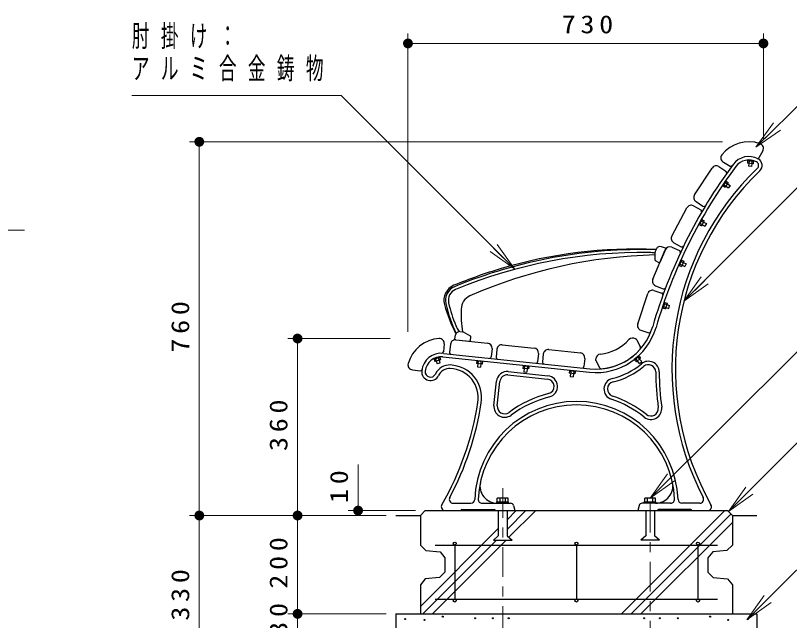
# Model space of a CAD drawing. Units: millimetres on the paper, scale 1:20. Extents: x -365 to 12, y -47 to 257.
# Drawn here: x -164.3 to -85.5, y 87.4 to 148.9 of the extents above; entities that cross this region are included whole.
import ezdxf

# ---------------------------------------------------------------- set-up
doc = ezdxf.new("R2010")
doc.units = ezdxf.units.MM
doc.linetypes.add('USER2', pattern=[6, 3, -1, 1, -1])
doc.layers.add('LY_1', color=7, linetype='Continuous', lineweight=25)
doc.styles.add('ＭＳ ゴシック', font='')
doc.styles.get('ＭＳ ゴシック').set_extended_font_data('MS Gothic')

# ---------------------------------------------------------------- blocks, each defined once
blk = doc.blocks.new('filled_dot')
at = {"color": 0, "linetype": 'Continuous', "lineweight": -2, "const_width": 1.25}
blk.add_lwpolyline([(-0.625, 0, 1), (0.625, 0, 1)], format="xyb", close=True, dxfattribs=at)

msp = doc.modelspace()

# ---------------------------------------------------------------- linework, layer by layer
at = {"layer": 'LY_1', "lineweight": 13}
for p, q in [((-124.322, 116.763), (-124.322, 147.086)), ((-88.151, 136.421), (-88.151, 147.086)), ((-124.322, 146.086), (-88.151, 146.086)), ((-88.92, 135.539), (-87.129, 137.997)), ((-88.92, 135.539), (-86.778, 137.64)), ((-86.428, 137.283), (-88.92, 135.539)), ((-92.305, 136.086), (-146.558, 136.086)), ((-145.558, 98.086), (-145.558, 136.086)), ((-113.484, 123.164), (-115.605, 125.285)), ((-115.251, 125.639), (-113.484, 123.164)), ((-113.484, 123.164), (-115.958, 124.932)), ((-96.242, 119.863), (-94.477, 122.339)), ((-96.242, 119.863), (-94.123, 121.986)), ((-93.769, 121.633), (-96.242, 119.863)), ((-126.141, 116.08), (-136.558, 116.08)), ((-135.558, 98.086), (-135.558, 116.08)), ((-129.401, 98.086), (-129.401, 103.263)), ((-99.683, 99.861), (-97.907, 102.33)), ((-99.683, 99.861), (-97.554, 101.975)), ((-97.202, 101.62), (-99.683, 99.861)), ((-91.709, 98.487), (-89.941, 100.962)), ((-91.709, 98.487), (-89.587, 100.608)), ((-89.234, 100.255), (-91.709, 98.487)), ((-123.558, 98.586), (-130.401, 98.586)), ((-114.233, 96.669), (-112.316, 98.586)), ((-114.233, 97.659), (-113.306, 98.586)), ((-114.045, 95.867), (-111.326, 98.586)), ((-102.593, 88.086), (-92.093, 98.586)), ((-126.558, 98.086), (-146.558, 98.086)), ((-145.558, 81.586), (-145.558, 98.086)), ((-126.558, 98.086), (-136.558, 98.086)), ((-135.558, 88.086), (-135.558, 98.086)), ((-101.603, 88.086), (-91.455, 98.234)), ((-100.613, 88.086), (-91.308, 97.391)), ((-123.058, 88.834), (-115.133, 96.759)), ((-122.816, 88.086), (-115.316, 95.586)), ((-121.826, 88.086), (-114.326, 95.586)), ((-89.841, 87.49), (-88.065, 89.96)), ((-89.841, 87.49), (-87.713, 89.605)), ((-87.361, 89.25), (-89.841, 87.49)), ((-126.558, 88.086), (-136.558, 88.086)), ((-135.558, 86.586), (-135.558, 88.086))]:
    msp.add_line(p, q, dxfattribs=at)
at = {"layer": 'LY_1'}
for p, q in [((-88.213, 135.181), (-88.603, 134.467)), ((-92.228, 134.006), (-91.518, 133.618)), ((-89.753, 134.155), (-89.78, 133.906)), ((-89.761, 134.231), (-89.769, 134.156)), ((-89.163, 134.091), (-89.769, 134.156)), ((-89.155, 134.165), (-89.761, 134.231)), ((-89.61, 134.139), (-89.636, 133.891)), ((-89.501, 134.203), (-89.489, 134.126)), ((-89.423, 134.119), (-89.435, 134.196)), ((-89.323, 134.108), (-89.35, 133.859)), ((-89.179, 134.092), (-89.206, 133.844)), ((-89.155, 134.165), (-89.163, 134.091)), ((-95.155, 130.697), (-93.377, 133.417)), ((-92.685, 133.562), (-91.973, 133.097)), ((-89.206, 133.844), (-89.78, 133.906)), ((-89.642, 133.891), (-89.674, 133.596)), ((-89.376, 133.564), (-89.674, 133.596)), ((-89.344, 133.859), (-89.376, 133.564)), ((-91.996, 132.132), (-92.329, 131.621)), ((-92.329, 131.621), (-92.266, 131.58)), ((-91.933, 132.091), (-92.266, 131.58)), ((-92.258, 131.594), (-92.048, 131.457)), ((-92.186, 131.84), (-92.112, 131.816)), ((-92.179, 131.715), (-91.969, 131.578)), ((-92.076, 131.872), (-92.15, 131.896)), ((-91.732, 131.94), (-92.048, 131.457)), ((-92.021, 131.956), (-91.811, 131.819)), ((-91.995, 132.132), (-91.933, 132.091)), ((-91.972, 131.573), (-91.708, 131.401)), ((-91.942, 132.077), (-91.732, 131.94)), ((-91.808, 131.824), (-91.544, 131.652)), ((-91.544, 131.652), (-91.708, 131.401)), ((-95.01, 130.005), (-94.299, 129.539)), ((-97.47, 126.496), (-95.943, 129.365)), ((-95.267, 129.571), (-94.516, 129.172)), ((-94.452, 128.208), (-94.739, 127.67)), ((-94.739, 127.67), (-94.672, 127.635)), ((-94.386, 128.173), (-94.672, 127.635)), ((-94.665, 127.649), (-94.444, 127.531)), ((-94.616, 127.901), (-94.54, 127.883)), ((-94.597, 127.776), (-94.376, 127.659)), ((-94.509, 127.942), (-94.584, 127.96)), ((-94.461, 128.031), (-94.24, 127.914)), ((-94.452, 128.208), (-94.386, 128.173)), ((-94.173, 128.041), (-94.444, 127.531)), ((-94.393, 128.159), (-94.173, 128.041)), ((-94.379, 127.654), (-94.101, 127.506)), ((-94.238, 127.919), (-93.959, 127.77)), ((-93.959, 127.77), (-94.1, 127.506)), ((-98.12, 125.264), (-98.537, 125.416)), ((-97.481, 125.365), (-96.698, 125.034)), ((-97.264, 125.82), (-96.514, 125.42)), ((-99.4, 122.105), (-98.136, 125.099)), ((-99.176, 124.034), (-99.16, 124.848)), ((-99.042, 125.197), (-99.128, 124.997)), ((-98.091, 125.197), (-98.679, 123.817)), ((-98.747, 123.792), (-99.148, 123.988)), ((-96.547, 124.081), (-96.784, 123.519)), ((-96.478, 124.051), (-96.715, 123.49)), ((-96.683, 123.76), (-96.606, 123.749)), ((-96.58, 123.81), (-96.657, 123.821)), ((-96.547, 124.081), (-96.478, 124.051)), ((-96.541, 123.903), (-96.31, 123.806)), ((-96.484, 124.036), (-96.254, 123.939)), ((-96.254, 123.939), (-96.479, 123.407)), ((-96.308, 123.811), (-96.018, 123.689)), ((-96.018, 123.689), (-96.134, 123.412)), ((-96.784, 123.519), (-96.715, 123.49)), ((-96.709, 123.505), (-96.479, 123.407)), ((-96.653, 123.638), (-96.423, 123.54)), ((-96.425, 123.535), (-96.134, 123.412)), ((-99.134, 121.45), (-98.351, 121.119)), ((-100.941, 117.567), (-99.924, 120.654)), ((-99.293, 120.972), (-98.486, 120.707)), ((-98.249, 119.777), (-98.435, 119.196)), ((-98.178, 119.754), (-98.364, 119.173)), ((-98.249, 119.777), (-98.178, 119.754)), ((-98.183, 119.739), (-97.945, 119.662)), ((-98.435, 119.196), (-98.364, 119.173)), ((-98.359, 119.189), (-98.121, 119.113)), ((-98.355, 119.445), (-98.278, 119.442)), ((-98.258, 119.505), (-98.335, 119.509)), ((-98.315, 119.326), (-98.077, 119.25)), ((-98.227, 119.601), (-97.989, 119.525)), ((-97.945, 119.662), (-98.121, 119.113)), ((-98.078, 119.245), (-97.787, 119.151)), ((-97.987, 119.53), (-97.693, 119.436)), ((-97.787, 119.151), (-97.693, 119.436)), ((-119.038, 116.788), (-118.821, 116.764)), ((-117.958, 116.335), (-118.675, 116.719)), ((-100.622, 116.936), (-99.815, 116.67)), ((-119.547, 116.016), (-119.476, 116.454)), ((-119.503, 115.958), (-118.012, 115.796)), ((-119.448, 115.949), (-116.216, 115.61)), ((-117.957, 115.843), (-117.932, 116.288)), ((-120.624, 115.528), (-120.709, 114.719)), ((-119.998, 115.504), (-120.087, 114.659)), ((-115.771, 115.06), (-115.86, 114.215)), ((-114.724, 115.453), (-111.492, 115.113)), ((-121.101, 114.227), (-121.686, 114.054)), ((-121.101, 114.227), (-121.08, 114.155)), ((-120.76, 114.227), (-105.843, 112.659)), ((-120.724, 114.575), (-105.806, 113.007)), ((-115.274, 115.008), (-115.363, 114.162)), ((-111.047, 114.564), (-111.136, 113.718)), ((-110.55, 114.511), (-110.639, 113.666)), ((-110, 114.956), (-106.768, 114.617)), ((-100.839, 114.328), (-101.304, 113.934)), ((-100.791, 114.271), (-101.256, 113.877)), ((-100.839, 114.328), (-100.791, 114.271)), ((-100.803, 114.261), (-100.642, 114.07)), ((-121.686, 114.054), (-121.665, 113.982)), ((-121.08, 114.155), (-121.665, 113.982)), ((-121.649, 113.987), (-121.578, 113.747)), ((-121.024, 113.911), (-121.578, 113.747)), ((-121.511, 114.028), (-121.44, 113.788)), ((-121.445, 113.787), (-121.361, 113.502)), ((-121.435, 114.128), (-121.394, 114.062)), ((-121.331, 114.081), (-121.371, 114.147)), ((-121.073, 113.587), (-121.361, 113.502)), ((-121.234, 114.11), (-121.163, 113.87)), ((-121.157, 113.872), (-121.073, 113.587)), ((-121.095, 114.151), (-121.024, 113.911)), ((-117.326, 113.791), (-117.352, 113.542)), ((-116.778, 113.482), (-117.352, 113.542)), ((-117.334, 113.867), (-117.342, 113.792)), ((-116.735, 113.729), (-117.342, 113.792)), ((-117.214, 113.527), (-117.248, 113.204)), ((-117.182, 113.775), (-117.208, 113.527)), ((-117.074, 113.84), (-117.062, 113.763)), ((-116.996, 113.756), (-117.008, 113.833)), ((-116.916, 113.496), (-116.95, 113.173)), ((-116.895, 113.745), (-116.921, 113.497)), ((-116.752, 113.73), (-116.778, 113.482)), ((-116.728, 113.803), (-116.735, 113.729)), ((-106.323, 114.067), (-106.412, 113.222)), ((-101.305, 113.934), (-101.256, 113.877)), ((-101.244, 113.887), (-101.082, 113.697)), ((-101.133, 113.981), (-100.972, 113.79)), ((-101.105, 114.103), (-101.041, 114.059)), ((-100.642, 114.07), (-101.082, 113.697)), ((-100.99, 114.102), (-101.054, 114.146)), ((-100.766, 113.538), (-100.976, 113.786)), ((-100.913, 114.167), (-100.752, 113.977)), ((-100.766, 113.538), (-100.537, 113.733)), ((-100.537, 113.732), (-100.747, 113.98)), ((-123.875, 112.895), (-123.066, 112.81)), ((-117.248, 113.204), (-116.95, 113.173)), ((-114.11, 112.724), (-110.091, 112.301)), ((-112.602, 113.294), (-112.628, 113.045)), ((-112.054, 112.985), (-112.628, 113.045)), ((-112.61, 113.37), (-112.618, 113.296)), ((-112.011, 113.232), (-112.618, 113.296)), ((-112.49, 113.031), (-112.524, 112.708)), ((-112.524, 112.708), (-112.226, 112.676)), ((-112.458, 113.279), (-112.484, 113.03)), ((-112.35, 113.343), (-112.338, 113.266)), ((-112.272, 113.259), (-112.284, 113.336)), ((-112.192, 113), (-112.226, 112.676)), ((-112.171, 113.249), (-112.197, 113)), ((-112.028, 113.234), (-112.054, 112.985)), ((-112.004, 113.307), (-112.011, 113.232)), ((-107.878, 112.798), (-107.904, 112.549)), ((-107.886, 112.874), (-107.894, 112.799)), ((-107.287, 112.735), (-107.894, 112.799)), ((-107.734, 112.782), (-107.76, 112.534)), ((-107.626, 112.847), (-107.614, 112.77)), ((-107.548, 112.763), (-107.56, 112.84)), ((-107.447, 112.752), (-107.473, 112.504)), ((-107.304, 112.737), (-107.33, 112.489)), ((-107.28, 112.81), (-107.287, 112.736)), ((-114.147, 112.376), (-110.127, 111.953)), ((-107.33, 112.489), (-107.904, 112.549)), ((-107.766, 112.534), (-107.8, 112.211)), ((-107.8, 112.211), (-107.502, 112.18)), ((-107.468, 112.503), (-107.502, 112.18)), ((-115.578, 109.288), (-115.319, 111.745)), ((-115.23, 109.251), (-114.971, 111.708)), ((-119.716, 99.336), (-117.925, 99.336)), ((-116.774, 99.336), (-113.883, 99.336)), ((-115.283, 99.336), (-115.283, 99.461)), ((-115.283, 99.461), (-114.083, 99.461)), ((-114.134, 99.861), (-115.231, 99.861)), ((-115.231, 99.461), (-115.231, 99.861)), ((-114.957, 99.461), (-114.957, 99.861)), ((-114.409, 99.461), (-114.409, 99.861)), ((-114.134, 99.461), (-114.134, 99.861)), ((-114.083, 99.336), (-114.083, 99.461)), ((-97.591, 99.336), (-100.482, 99.336)), ((-100.283, 99.336), (-100.283, 99.461)), ((-100.283, 99.461), (-99.083, 99.461)), ((-100.231, 99.461), (-100.231, 99.861)), ((-99.134, 99.861), (-100.231, 99.861)), ((-99.957, 99.461), (-99.957, 99.861)), ((-99.409, 99.461), (-99.409, 99.861)), ((-99.134, 99.461), (-99.134, 99.861)), ((-99.083, 99.336), (-99.083, 99.461)), ((-94.637, 99.336), (-96.44, 99.336)), ((-122.558, 98.586), (-123.058, 98.086)), ((-122.558, 98.586), (-91.808, 98.586)), ((-118.833, 98.686), (-115.533, 98.686)), ((-115.133, 98.586), (-115.133, 96.036)), ((-114.233, 98.586), (-114.233, 96.036)), ((-113.569, 99.095), (-113.433, 98.586)), ((-100.796, 99.095), (-100.933, 98.586)), ((-100.133, 98.586), (-100.133, 96.036)), ((-99.233, 98.586), (-99.233, 96.036)), ((-95.533, 98.686), (-98.833, 98.686)), ((-91.808, 98.586), (-91.308, 98.086)), ((-125.558, 98.086), (-123.058, 98.086)), ((-123.058, 98.086), (-123.058, 95.086)), ((-91.308, 98.086), (-88.808, 98.086)), ((-91.308, 98.086), (-91.308, 95.086)), ((-115.633, 95.586), (-115.133, 96.036)), ((-115.633, 95.586), (-113.733, 95.586)), ((-114.233, 96.036), (-113.733, 95.586)), ((-100.133, 96.036), (-100.633, 95.586)), ((-98.733, 95.586), (-100.633, 95.586)), ((-98.733, 95.586), (-99.233, 96.036)), ((-123.058, 95.086), (-122.502, 94.531)), ((-122.502, 94.531), (-121.055, 94.386)), ((-121.558, 95.086), (-92.808, 95.086)), ((-119.558, 95.086), (-119.558, 89.586)), ((-107.183, 95.086), (-107.183, 89.586)), ((-94.808, 95.086), (-94.808, 89.586)), ((-91.863, 94.531), (-93.31, 94.386)), ((-91.308, 95.086), (-91.863, 94.531)), ((-121.055, 94.386), (-120.558, 93.778)), ((-120.558, 93.778), (-120.558, 92.336)), ((-93.31, 94.386), (-93.808, 93.778)), ((-93.808, 93.778), (-93.808, 92.336)), ((-120.558, 92.336), (-121.113, 91.781)), ((-93.808, 92.336), (-93.252, 91.78)), ((-122.56, 91.636), (-123.058, 91.028)), ((-121.113, 91.781), (-122.56, 91.636)), ((-93.252, 91.781), (-91.805, 91.636)), ((-91.805, 91.636), (-91.308, 91.028)), ((-123.058, 91.028), (-123.058, 88.086)), ((-91.308, 91.028), (-91.308, 88.086)), ((-121.558, 89.586), (-92.808, 89.586)), ((-125.558, 88.086), (-125.558, 81.586)), ((-125.558, 88.086), (-88.808, 88.086)), ((-88.808, 88.086), (-88.808, 81.586))]:
    msp.add_line(p, q, dxfattribs=at)
at = {"layer": 'LY_1', "color": 21}
for p, q in [((-101.046, 115.95), (-101.164, 116.036)), ((-101.046, 115.95), (-100.686, 115.236)), ((-105.197, 113.853), (-105.196, 113.999)), ((-105.197, 113.853), (-104.836, 113.139))]:
    msp.add_line(p, q, dxfattribs=at)
at = {"layer": 'LY_1', "linetype": 'USER2', "lineweight": 13}
for p, q in [((-114.683, 100.861), (-114.683, 80.086)), ((-99.683, 99.361), (-99.683, 80.086))]:
    msp.add_line(p, q, dxfattribs=at)
at = {"layer": 'LY_1', "lineweight": 13}
for points in [[(-113.484, 123.164), (-131.108, 140.788), (-152.424, 140.788)], [(-88.92, 135.539), (-83.742, 140.619), (-53.347, 140.619)], [(-96.242, 119.863), (-83.967, 132.163), (-50.685, 132.163)], [(-222.729, 115.93), (-211.6, 127.084), (-163.359, 127.084)], [(-99.683, 99.861), (-84.644, 114.8), (-45.08, 114.8)], [(-91.709, 98.487), (-84.638, 105.558), (-60.621, 105.558)], [(-89.841, 87.49), (-84.77, 92.53), (-42.44, 92.53)]]:
    msp.add_lwpolyline(points, dxfattribs=at)
at = {"layer": 'LY_1'}
for centre, radius in [((-119.558, 95.236), 0.15), ((-107.183, 95.236), 0.15), ((-94.808, 95.236), 0.15), ((-119.558, 89.436), 0.15), ((-107.183, 89.436), 0.15), ((-94.808, 89.436), 0.15), ((-124.617, 87.554), 0.05), ((-122.64, 87.472), 0.05), ((-120.787, 87.801), 0.05), ((-117.493, 87.636), 0.05), ((-115.681, 87.636), 0.05), ((-114.075, 87.636), 0.05), ((-100.291, 87.636), 0.05), ((-98.685, 87.636), 0.05), ((-96.873, 87.636), 0.05), ((-93.578, 87.801), 0.05), ((-91.725, 87.472), 0.05), ((-89.749, 87.554), 0.05)]:
    msp.add_circle(centre, radius, dxfattribs=at)
for centre, radius, start, end in [((-89.633, 132.586), 3.5, 70.9015, 141.71342), ((-88.651, 135.421), 0.5, 331.30751, 70.90163), ((-91.988, 134.445), 0.5, 141.71339, 241.30747), ((-89.633, 132.586), 2, 61.31495, 143.41579), ((-89.633, 132.586), 1.65, 61.31495, 143.41579), ((-89.033, 133.683), 0.4, 313.87315, 61.315), ((-88.735, 134.539), 0.15, 245.30781, 331.30748), ((-89.033, 133.683), 0.75, 313.87315, 61.315), ((-49.484, 102.786), 52, 143.41576, 163.79285), ((-49.484, 102.786), 51.65, 143.41576, 163.79285), ((-69.107, 112.958), 28.35, 133.87331, 207.37908), ((-69.107, 112.958), 28, 133.87331, 209.46894), ((-92.959, 133.143), 0.5, 56.83035, 146.83035), ((-91.446, 133.75), 0.15, 241.30751, 323.57713), ((-92.056, 132.971), 0.15, 326.83036, 56.83053), ((-94.737, 130.423), 0.5, 146.83035, 236.83038), ((-95.502, 129.13), 0.5, 61.96637, 151.96637), ((-94.217, 129.665), 0.15, 236.83055, 326.83032), ((-94.587, 129.039), 0.15, 331.96638, 61.96655), ((-97.029, 126.261), 0.5, 151.96637, 241.96639), ((-98.674, 125.04), 0.4, 69.90921, 156.90921), ((-97.675, 124.904), 0.5, 67.1024, 157.1024), ((-98.137, 125.217), 0.05, 336.90921, 69.90921), ((-96.443, 125.553), 0.15, 241.96657, 331.96633), ((-98.76, 124.84), 0.4, 156.90921, 178.8795), ((-96.756, 124.896), 0.15, 337.10241, 67.10258), ((-99.126, 124.033), 0.05, 178.8795, 243.90921), ((-98.725, 123.837), 0.05, 243.90921, 336.90921), ((-98.94, 121.911), 0.5, 157.1024, 247.10242), ((-99.449, 120.497), 0.5, 71.77556, 161.77556), ((-98.533, 120.564), 0.15, 341.77556, 71.77573), ((-98.293, 121.257), 0.15, 247.1026, 337.10236), ((-100.466, 117.41), 0.5, 161.77556, 251.77558), ((-119.081, 116.39), 0.4, 83.78414, 170.78414), ((-118.864, 116.367), 0.4, 61.81384, 83.78414), ((-105.179, 118.974), 6.35, 264.00013, 343.79283), ((-105.179, 118.974), 6, 264.00013, 343.79283), ((-99.768, 116.812), 0.15, 251.77576, 341.77552), ((-120.933, 112.586), 3.5, 93.59488, 164.40651), ((-121.121, 115.58), 0.5, 354.00069, 93.59491), ((-119.5, 115.452), 0.5, 84.00015, 174.00018), ((-119.498, 116.008), 0.05, 170.78414, 263.78414), ((-118.007, 115.846), 0.05, 263.78414, 356.78414), ((-117.982, 116.291), 0.05, 356.78414, 61.81384), ((-116.268, 115.112), 0.5, 354.00016, 84.00015), ((-114.776, 114.955), 0.5, 84.00015, 174.00018), ((-111.544, 114.616), 0.5, 354.00016, 84.00015), ((-120.933, 112.586), 2, 84.00015, 173.99896), ((-120.933, 112.586), 1.65, 84.00015, 173.99896), ((-120.858, 114.735), 0.15, 268.00129, 354.00091), ((-119.937, 114.643), 0.15, 174.00035, 264.00012), ((-110.052, 114.459), 0.5, 84.00015, 174.00018), ((-106.82, 114.119), 0.5, 354.00016, 84.00015), ((-123.822, 113.392), 0.5, 164.40649, 264.00064), ((-116.009, 114.23), 0.15, 264.00016, 354.00033), ((-115.213, 114.147), 0.15, 174.00035, 264.00012), ((-111.285, 113.734), 0.15, 264.00016, 354.00033), ((-110.489, 113.65), 0.15, 174.00035, 264.00012), ((-105.179, 118.974), 7.15, 283.33013, 310.18079), ((-99.856, 112.671), 1.1, 0.53347, 130.18082), ((-123.05, 112.959), 0.15, 264.00063, 350.00017), ((-122.027, 112.701), 0.9, 173.99899, 334.99936), ((-122.027, 112.701), 0.55, 173.99899, 334.99936), ((-120.078, 111.792), 1.6, 86.9996, 154.99942), ((-120.078, 111.792), 1.25, 86.9996, 154.99942), ((-120.17, 110.045), 3, 351.12809, 86.9996), ((-120.17, 110.045), 3.35, 351.12809, 86.9996), ((-114.225, 111.63), 1.1, 84.00015, 174.00002), ((-106.561, 113.237), 0.15, 264.00016, 354.00033), ((-105.179, 118.974), 7.5, 283.33013, 310.18079), ((-99.856, 112.671), 0.75, 0.53343, 130.1808), ((-69.107, 112.958), 30, 180.53345, 187.48199), ((-69.107, 112.958), 29.65, 180.53345, 187.48199), ((-114.225, 111.63), 0.75, 84.00015, 174), ((-110.206, 111.207), 0.75, 284.28651, 84.00015), ((-110.206, 111.207), 1.1, 284.28651, 84.00015), ((-103.277, 110.947), 1.1, 103.33015, 251.40525), ((-103.277, 110.947), 0.75, 103.33015, 251.40525), ((-107.183, 99.336), 11.5, 104.28653, 126.58269), ((-146.847, 114.209), 30, 329.95026, 351.12809), ((-146.847, 114.209), 30.35, 331.92274, 351.12809), ((-107.183, 99.336), 10.35, 2.13243, 177.86759), ((-107.183, 99.336), 11.15, 104.28653, 126.58269), ((-107.183, 99.336), 11.15, 51.72892, 71.40528), ((-107.183, 99.336), 11.5, 51.72892, 71.40528), ((-107.183, 99.336), 10, 2.38802, 177.61201), ((-114.484, 109.173), 1.1, 174.00002, 306.58266), ((-114.484, 109.173), 0.75, 174, 306.58269), ((-99.595, 108.953), 1.1, 231.7289, 7.48202), ((-99.595, 108.953), 0.75, 231.72891, 7.48199), ((-115.245, 101.086), 1.75, 167.75333, 270), ((-115.245, 101.086), 1.75, 167.75333, 270), ((-99.121, 101.086), 1.75, 269.99996, 12.24664), ((-99.121, 101.086), 1.75, 269.99996, 12.24664), ((-119.716, 99.736), 0.4, 151.92275, 270), ((-117.925, 99.736), 0.4, 270.00002, 357.86757), ((-116.775, 99.736), 0.4, 177.61201, 270), ((-113.883, 99.011), 0.325, 15.00002, 89.99998), ((-100.483, 99.011), 0.325, 89.99998, 164.99994), ((-97.591, 99.736), 0.4, 270.00002, 2.38801), ((-96.44, 99.736), 0.4, 182.13241, 270.00002), ((-94.637, 99.736), 0.4, 270.00002, 27.37917), ((-120.533, 98.986), 0.4, 149.95029, 270), ((-118.833, 98.586), 0.1, 89.99998, 179.99996), ((-115.533, 98.586), 0.1, 0, 89.99998), ((-98.833, 98.586), 0.1, 89.99998, 179.99996), ((-95.533, 98.586), 0.1, 0, 89.99998), ((-93.833, 98.986), 0.4, 270.00002, 29.46894)]:
    msp.add_arc(centre, radius, start, end, dxfattribs=at)
at = {"layer": 'LY_1', "color": 131}
for centre, radius, start, end in [((-100.529, 75.128), 50, 88.33958, 112.40466), ((-100.529, 75.128), 49.7, 89.12093, 112.40466), ((-97.995, 74.592), 50, 91.34094, 113.60109), ((-101.286, 77.668), 47.5, 87.33411, 106.58833), ((-99.817, 121.573), 3.25, 78.36956, 89.12093), ((-100.529, 75.128), 50.15, 106.58833, 112.40466), ((-119.015, 119.967), 1.65, 112.40466, 195.35198), ((-119.015, 119.967), 1.5, 112.40466, 192.86821), ((-119.015, 119.967), 1.5, 112.40466, 192.86821), ((-119.015, 119.967), 1.2, 112.40466, 192.86821), ((-117.413, 119.036), 1.5, 113.60109, 178.76206), ((-106.141, 123.502), 15, 195.35198, 207.54567), ((-105.854, 122.974), 15, 192.86821, 205.18861), ((-105.854, 122.974), 14.7, 192.86821, 202.25049), ((-103.916, 118.744), 15, 178.76206, 187.60009), ((-116.451, 118.638), 3.25, 202.25049, 214.49085)]:
    msp.add_arc(centre, radius, start, end, dxfattribs=at)
at = {"layer": 'LY_1', "color": 21}
for centre, radius, start, end in [((-105.179, 118.974), 4.5, 275.53717, 318.05884), ((-101.46, 115.632), 0.5, 53.79798, 138.05885), ((-100.909, 115.123), 0.25, 317.95193, 26.79801), ((-104.696, 113.998), 0.5, 95.53722, 179.79806), ((-105.179, 118.974), 6, 275.64471, 317.95193), ((-104.613, 113.252), 0.25, 206.79801, 275.64471)]:
    msp.add_arc(centre, radius, start, end, dxfattribs=at)

# ---------------------------------------------------------------- block references
at = {"layer": 'LY_1', "lineweight": 13, "xscale": 0.4, "yscale": 0.4}
msp.add_blockref('filled_dot', (-124.322, 146.086), dxfattribs=at)
for p, rotation in [((-88.151, 146.086), 180), ((-145.558, 136.086), 270), ((-135.558, 116.08), 270), ((-145.558, 98.086), 270), ((-135.558, 98.086), 270), ((-135.558, 98.086), 90), ((-129.401, 98.586), 270), ((-135.558, 88.086), 270)]:
    msp.add_blockref('filled_dot', p, dxfattribs=dict(at, rotation=rotation))

# ---------------------------------------------------------------- texts
at = {"layer": 'LY_1', "style": 'ＭＳ ゴシック'}
for s, insert, char_height, attachment_point in [('\\T1.33;\\W1.15;730', (-105.822, 147.086), 1.833, 8), ('\\T1.64;\\W0.6;肘掛け：', (-152.424, 146.738), 2.199, 4), ('\\T1.64;\\W0.6;アルミ合金鋳物', (-152.424, 143.438), 2.199, 4)]:
    msp.add_mtext(s, dxfattribs=dict(at, insert=insert, char_height=char_height, attachment_point=attachment_point))
at = {"layer": 'LY_1', "char_height": 1.833, "attachment_point": 8, "rotation": 90, "style": 'ＭＳ ゴシック'}
for s, insert in [('\\T1.33;\\W1.15;760', (-146.558, 117.501)), ('\\T1.33;\\W1.15;360', (-136.558, 107.498)), ('\\T1.34;\\W1.15;10', (-130.401, 101.263)), ('\\T1.33;\\W1.15;200', (-136.558, 93.503)), ('\\T1.33;\\W1.15;330', (-146.558, 90.251)), ('\\T1.34;\\W1.15;30', (-136.558, 87.764))]:
    msp.add_mtext(s, dxfattribs=dict(at, insert=insert))

doc.saveas('drawing.dxf')
